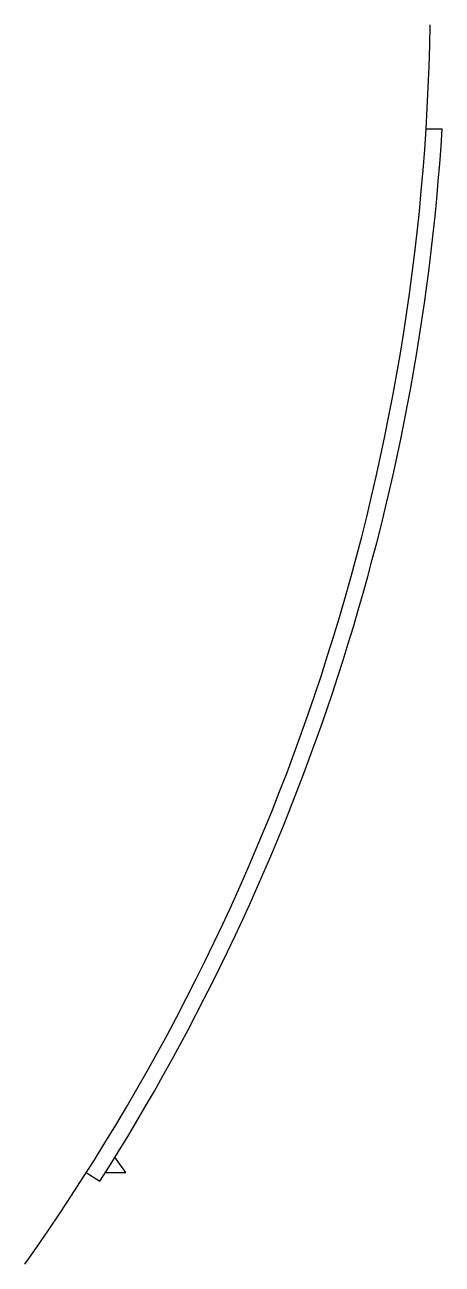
# Model space of a CAD drawing. Extents: x -4.9 to 57.4, y -24 to 7.7.
# Drawn here: x 46.68 to 57.37, y -24.02 to 7.71 of the extents above.
import ezdxf

# ---------------------------------------------------------------- set-up
doc = ezdxf.new("R2010")
doc.units = 0
doc.header["$MEASUREMENT"] = 0

msp = doc.modelspace()

# ---------------------------------------------------------------- linework, layer by layer
for p, q in [((56.955, 5.044), (57.368, 5.044)), ((49.268, -21.679), (48.988, -21.286)), ((48.255, -21.679), (48.605, -21.896)), ((48.742, -21.679), (49.268, -21.679))]:
    msp.add_line(p, q)
for radius, start, end in [(56.356, 324.6565, 359.1136), (56.768, 327.5329, 356.4309)]:
    msp.add_arc((0.71, 8.578), radius, start, end)

doc.saveas('drawing.dxf')
